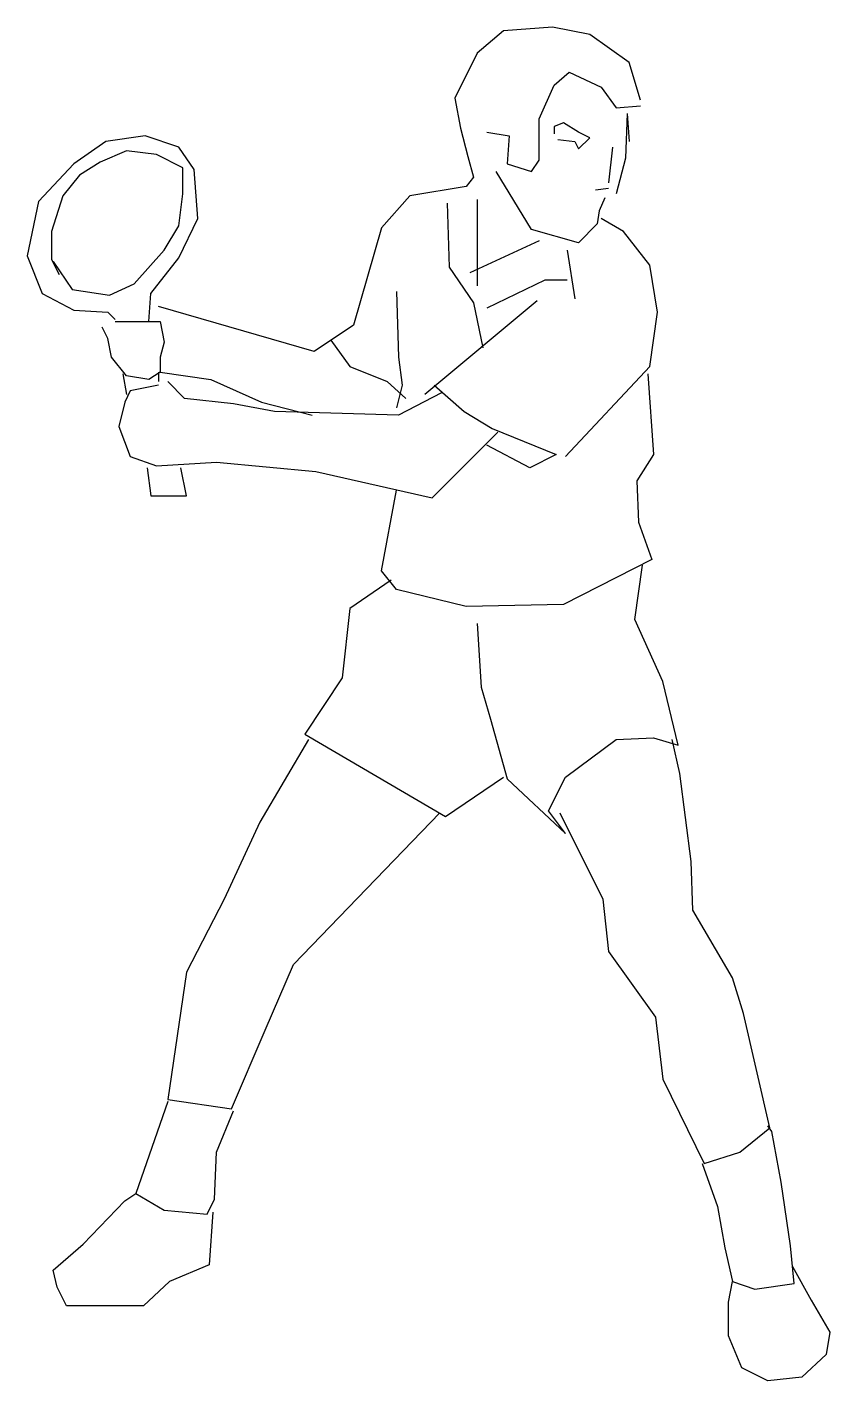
# Model space of a CAD drawing. Header units: millimetres. Extents: x -1538.52 to -1537.54, y 1785.61 to 1787.26.
import ezdxf

# ---------------------------------------------------------------- set-up
doc = ezdxf.new("R2010")
doc.units = ezdxf.units.MM
doc.header["$LTSCALE"] = 10
doc.layers.add('Humanos', color=2, linetype='Continuous')

msp = doc.modelspace()

# ---------------------------------------------------------------- linework, layer by layer
at = {"layer": 'Humanos'}
for p, q in [((-1537.9369, 1787.2573), (-1537.9689, 1787.2299)), ((-1537.8775, 1787.2618), (-1537.9369, 1787.2573)), ((-1537.8319, 1787.2527), (-1537.8775, 1787.2618)), ((-1537.784, 1787.2185), (-1537.8319, 1787.2527)), ((-1537.9689, 1787.2299), (-1537.9962, 1787.1751)), ((-1537.7703, 1787.1728), (-1537.784, 1787.2185)), ((-1537.8753, 1787.1911), (-1537.857, 1787.207)), ((-1537.857, 1787.207), (-1537.8182, 1787.1888)), ((-1537.8935, 1787.15), (-1537.8753, 1787.1911)), ((-1537.8182, 1787.1888), (-1537.8, 1787.1637)), ((-1537.9962, 1787.1751), (-1537.9894, 1787.1386)), ((-1537.8, 1787.1637), (-1537.7703, 1787.166)), ((-1537.7863, 1787.1568), (-1537.7885, 1787.1021)), ((-1537.7863, 1787.1568), (-1537.784, 1787.1226)), ((-1537.9894, 1787.1386), (-1537.9803, 1787.1043)), ((-1537.8935, 1787.0998), (-1537.8935, 1787.15)), ((-1537.8639, 1787.1454), (-1537.8753, 1787.1409)), ((-1537.8753, 1787.1409), (-1537.8753, 1787.1317)), ((-1537.8456, 1787.134), (-1537.8639, 1787.1454)), ((-1538.4208, 1787.1226), (-1538.4596, 1787.0952)), ((-1538.3728, 1787.1294), (-1538.4208, 1787.1226)), ((-1538.3318, 1787.1157), (-1538.3728, 1787.1294)), ((-1537.9574, 1787.134), (-1537.9301, 1787.1294)), ((-1537.9301, 1787.1294), (-1537.9323, 1787.0952)), ((-1537.8707, 1787.1249), (-1537.8502, 1787.1226)), ((-1537.8502, 1787.1226), (-1537.8456, 1787.1135)), ((-1537.8319, 1787.1272), (-1537.8456, 1787.134)), ((-1537.8456, 1787.1135), (-1537.8319, 1787.1272)), ((-1538.3957, 1787.1112), (-1538.4276, 1787.0975)), ((-1538.3591, 1787.1066), (-1538.3957, 1787.1112)), ((-1538.3272, 1787.0906), (-1538.3591, 1787.1066)), ((-1538.3135, 1787.0884), (-1538.3318, 1787.1157)), ((-1537.9803, 1787.1043), (-1537.9734, 1787.0792)), ((-1537.8045, 1787.1157), (-1537.8091, 1787.0724)), ((-1537.7885, 1787.1021), (-1537.8, 1787.0587)), ((-1538.4596, 1787.0952), (-1538.5029, 1787.0496)), ((-1538.4276, 1787.0975), (-1538.4527, 1787.0815)), ((-1538.3272, 1787.0587), (-1538.3272, 1787.0906)), ((-1538.3089, 1787.029), (-1538.3135, 1787.0884)), ((-1537.9027, 1787.0153), (-1537.946, 1787.0861)), ((-1537.9323, 1787.0952), (-1537.9027, 1787.0861)), ((-1537.9027, 1787.0861), (-1537.8935, 1787.0998)), ((-1538.4527, 1787.0815), (-1538.4733, 1787.0564)), ((-1537.9734, 1787.0792), (-1537.9825, 1787.0678)), ((-1538.4733, 1787.0564), (-1538.487, 1787.013)), ((-1538.3318, 1787.0199), (-1538.3272, 1787.0587)), ((-1538.051, 1787.0564), (-1538.0853, 1787.0176)), ((-1537.9825, 1787.0678), (-1538.051, 1787.0564)), ((-1537.8091, 1787.0655), (-1537.8251, 1787.0633)), ((-1537.8136, 1787.0541), (-1537.8205, 1787.0381)), ((-1538.5029, 1787.0496), (-1538.5166, 1786.9834)), ((-1538.0054, 1787.0473), (-1538.0031, 1786.9697)), ((-1537.9689, 1787.0518), (-1537.9689, 1786.9468)), ((-1537.8205, 1787.0381), (-1537.8228, 1787.0222)), ((-1538.35, 1786.9902), (-1538.3318, 1787.0199)), ((-1538.3318, 1786.9811), (-1538.3089, 1787.029)), ((-1537.8228, 1787.0222), (-1537.8456, 1786.9993)), ((-1537.7908, 1787.013), (-1537.8182, 1787.029)), ((-1538.487, 1787.013), (-1538.487, 1786.9788)), ((-1538.0853, 1787.0176), (-1538.1195, 1786.8989)), ((-1537.8456, 1786.9993), (-1537.9027, 1787.0153)), ((-1537.7589, 1786.9719), (-1537.7908, 1787.013)), ((-1538.3865, 1786.9491), (-1538.35, 1786.9902)), ((-1537.8935, 1787.0016), (-1537.978, 1786.9628)), ((-1537.8593, 1786.9902), (-1537.8502, 1786.9309)), ((-1538.5166, 1786.9834), (-1538.4984, 1786.9377)), ((-1538.487, 1786.9788), (-1538.4778, 1786.9605)), ((-1538.4847, 1786.9765), (-1538.4619, 1786.9423)), ((-1538.366, 1786.9377), (-1538.3318, 1786.9811)), ((-1538.0031, 1786.9697), (-1537.9734, 1786.9263)), ((-1537.7497, 1786.9149), (-1537.7589, 1786.9719)), ((-1537.8867, 1786.9537), (-1537.9574, 1786.9195)), ((-1537.8593, 1786.9537), (-1537.8867, 1786.9537)), ((-1538.4984, 1786.9377), (-1538.4596, 1786.9172)), ((-1538.4619, 1786.9423), (-1538.4162, 1786.9354)), ((-1538.4162, 1786.9354), (-1538.3865, 1786.9491)), ((-1538.3683, 1786.9035), (-1538.366, 1786.9377)), ((-1538.067, 1786.94), (-1538.0647, 1786.8601)), ((-1538.1674, 1786.867), (-1538.3569, 1786.9217)), ((-1537.8958, 1786.9286), (-1538.0328, 1786.8145)), ((-1537.9734, 1786.9263), (-1537.962, 1786.8715)), ((-1538.4596, 1786.9172), (-1538.4185, 1786.9149)), ((-1538.4185, 1786.9149), (-1538.4094, 1786.9058)), ((-1537.7589, 1786.8487), (-1537.7497, 1786.9149)), ((-1538.4185, 1786.8829), (-1538.4253, 1786.8966)), ((-1538.4094, 1786.9035), (-1538.3546, 1786.9035)), ((-1538.3546, 1786.9035), (-1538.35, 1786.8784)), ((-1538.1195, 1786.8989), (-1538.1674, 1786.867)), ((-1538.4139, 1786.8601), (-1538.4185, 1786.8829)), ((-1538.35, 1786.8784), (-1538.3546, 1786.8601)), ((-1538.1469, 1786.8807), (-1538.1241, 1786.8487)), ((-1538.3957, 1786.8373), (-1538.4139, 1786.8601)), ((-1538.3546, 1786.8601), (-1538.3546, 1786.8419)), ((-1538.0647, 1786.8601), (-1538.0601, 1786.8259)), ((-1538.4002, 1786.8396), (-1538.3957, 1786.8145)), ((-1538.3546, 1786.8419), (-1538.3683, 1786.8327)), ((-1538.3569, 1786.8419), (-1538.3569, 1786.8304)), ((-1538.3546, 1786.8419), (-1538.293, 1786.8327)), ((-1538.1241, 1786.8487), (-1538.0784, 1786.8304)), ((-1537.8616, 1786.7391), (-1537.7589, 1786.8487)), ((-1537.7612, 1786.8396), (-1537.7543, 1786.7414)), ((-1538.3683, 1786.8327), (-1538.3957, 1786.8373)), ((-1538.3569, 1786.8259), (-1538.3911, 1786.819)), ((-1538.3249, 1786.8099), (-1538.3455, 1786.8304)), ((-1538.293, 1786.8327), (-1538.2313, 1786.8053)), ((-1538.0784, 1786.8304), (-1538.0556, 1786.8099)), ((-1538.0601, 1786.8259), (-1538.067, 1786.7985)), ((-1538.0213, 1786.8259), (-1537.9848, 1786.7939)), ((-1538.3979, 1786.8053), (-1538.4048, 1786.7757)), ((-1538.3911, 1786.819), (-1538.3979, 1786.8053)), ((-1538.2656, 1786.8031), (-1538.3249, 1786.8099)), ((-1538.2313, 1786.8053), (-1538.1697, 1786.7894)), ((-1538.0122, 1786.8167), (-1538.0647, 1786.7894)), ((-1538.2154, 1786.7939), (-1538.2656, 1786.8031)), ((-1538.0647, 1786.7894), (-1538.2154, 1786.7939)), ((-1537.9848, 1786.7939), (-1537.9506, 1786.7734)), ((-1538.4048, 1786.7757), (-1538.3911, 1786.7391)), ((-1537.9506, 1786.7734), (-1537.873, 1786.7414)), ((-1538.0236, 1786.6889), (-1537.9437, 1786.7688)), ((-1538.3911, 1786.7391), (-1538.3591, 1786.7277)), ((-1537.9049, 1786.7254), (-1537.9574, 1786.7528)), ((-1537.873, 1786.7414), (-1537.9049, 1786.7254)), ((-1537.7543, 1786.7414), (-1537.7748, 1786.7095)), ((-1538.3706, 1786.7254), (-1538.366, 1786.6912)), ((-1538.3591, 1786.7277), (-1538.2861, 1786.7323)), ((-1538.3226, 1786.6912), (-1538.3295, 1786.7254)), ((-1538.2861, 1786.7323), (-1538.1651, 1786.7209)), ((-1538.1651, 1786.7209), (-1538.0236, 1786.6889)), ((-1537.7748, 1786.7095), (-1537.7726, 1786.6593)), ((-1538.366, 1786.6912), (-1538.3226, 1786.6912)), ((-1538.0853, 1786.5999), (-1538.067, 1786.6981)), ((-1537.7726, 1786.6593), (-1537.7566, 1786.6136)), ((-1537.7566, 1786.6136), (-1537.8639, 1786.5588)), ((-1538.067, 1786.5771), (-1538.0853, 1786.5999)), ((-1537.7771, 1786.5406), (-1537.768, 1786.6068)), ((-1538.0738, 1786.5885), (-1538.1241, 1786.5543)), ((-1537.9825, 1786.5566), (-1538.067, 1786.5771)), ((-1537.8639, 1786.5588), (-1537.9825, 1786.5566)), ((-1538.1241, 1786.5543), (-1538.1332, 1786.4698)), ((-1537.9689, 1786.536), (-1537.9643, 1786.4584)), ((-1537.7429, 1786.4653), (-1537.7771, 1786.5406)), ((-1538.1332, 1786.4698), (-1538.1788, 1786.4013)), ((-1537.7246, 1786.3877), (-1537.7429, 1786.4653)), ((-1537.9643, 1786.4584), (-1537.9529, 1786.4196)), ((-1537.9529, 1786.4196), (-1537.9323, 1786.3466)), ((-1538.1743, 1786.3945), (-1538.2336, 1786.2941)), ((-1538.1788, 1786.4013), (-1538.0077, 1786.3009)), ((-1537.8616, 1786.3489), (-1537.8, 1786.3945)), ((-1537.8, 1786.3945), (-1537.7543, 1786.3968)), ((-1537.7543, 1786.3968), (-1537.7246, 1786.3877)), ((-1537.7224, 1786.3534), (-1537.7315, 1786.3945)), ((-1538.0077, 1786.3009), (-1537.9369, 1786.3489)), ((-1537.9323, 1786.3466), (-1537.8616, 1786.2804)), ((-1537.8821, 1786.3078), (-1537.8616, 1786.3489)), ((-1537.7086, 1786.2461), (-1537.7224, 1786.3534)), ((-1538.2336, 1786.2941), (-1538.277, 1786.2005)), ((-1538.1925, 1786.1206), (-1538.0145, 1786.3055)), ((-1537.8616, 1786.2804), (-1537.8821, 1786.3078)), ((-1537.8684, 1786.3055), (-1537.8159, 1786.2005)), ((-1537.7064, 1786.1868), (-1537.7086, 1786.2461)), ((-1538.277, 1786.2005), (-1538.3226, 1786.1115)), ((-1537.8159, 1786.2005), (-1537.8091, 1786.1366)), ((-1537.6584, 1786.1046), (-1537.7064, 1786.1868)), ((-1537.8091, 1786.1366), (-1537.752, 1786.0567)), ((-1538.2268, 1786.0407), (-1538.1925, 1786.1206)), ((-1538.3226, 1786.1115), (-1538.3455, 1785.9563)), ((-1537.6448, 1786.0613), (-1537.6584, 1786.1046)), ((-1537.752, 1786.0567), (-1537.7429, 1785.9814)), ((-1537.6128, 1785.922), (-1537.6448, 1786.0613)), ((-1538.2678, 1785.9449), (-1538.2268, 1786.0407)), ((-1537.7429, 1785.9814), (-1537.6927, 1785.8787)), ((-1538.3455, 1785.954), (-1538.3843, 1785.8422)), ((-1538.3455, 1785.9563), (-1538.2678, 1785.9449)), ((-1538.2861, 1785.8924), (-1538.2656, 1785.9426)), ((-1537.6493, 1785.8924), (-1537.6128, 1785.922)), ((-1537.6105, 1785.9175), (-1537.6151, 1785.9243)), ((-1537.5991, 1785.8558), (-1537.6105, 1785.9175)), ((-1538.2884, 1785.8353), (-1538.2861, 1785.8924)), ((-1537.6927, 1785.8787), (-1537.6493, 1785.8924)), ((-1537.695, 1785.8787), (-1537.6767, 1785.8262)), ((-1537.5877, 1785.7782), (-1537.5991, 1785.8558)), ((-1538.4482, 1785.7805), (-1538.3979, 1785.833)), ((-1538.3979, 1785.833), (-1538.3843, 1785.8422)), ((-1538.3843, 1785.8422), (-1538.35, 1785.8216)), ((-1538.2975, 1785.817), (-1538.2884, 1785.8353)), ((-1538.35, 1785.8216), (-1538.2975, 1785.817)), ((-1538.2907, 1785.8193), (-1538.2952, 1785.7554)), ((-1537.6767, 1785.8262), (-1537.6676, 1785.776)), ((-1538.4847, 1785.7486), (-1538.4482, 1785.7805)), ((-1537.6676, 1785.776), (-1537.6584, 1785.7349)), ((-1537.5831, 1785.7326), (-1537.5877, 1785.7782)), ((-1538.2952, 1785.7554), (-1538.3432, 1785.7349)), ((-1537.5854, 1785.7531), (-1537.5626, 1785.7121)), ((-1538.4801, 1785.728), (-1538.4847, 1785.7486)), ((-1538.3432, 1785.7349), (-1538.3751, 1785.7052)), ((-1537.663, 1785.7098), (-1537.6584, 1785.7349)), ((-1537.6584, 1785.7349), (-1537.631, 1785.7258)), ((-1538.4687, 1785.7052), (-1538.4801, 1785.728)), ((-1537.631, 1785.7258), (-1537.5831, 1785.7326)), ((-1538.3751, 1785.7052), (-1538.4687, 1785.7052)), ((-1537.663, 1785.6687), (-1537.663, 1785.7098)), ((-1537.5626, 1785.7121), (-1537.5398, 1785.6733)), ((-1537.647, 1785.6299), (-1537.663, 1785.6687)), ((-1537.5398, 1785.6733), (-1537.5443, 1785.6459)), ((-1537.5443, 1785.6459), (-1537.574, 1785.6185)), ((-1537.6151, 1785.6139), (-1537.647, 1785.6299)), ((-1537.574, 1785.6185), (-1537.6151, 1785.6139))]:
    msp.add_line(p, q, dxfattribs=at)

doc.saveas('drawing.dxf')
